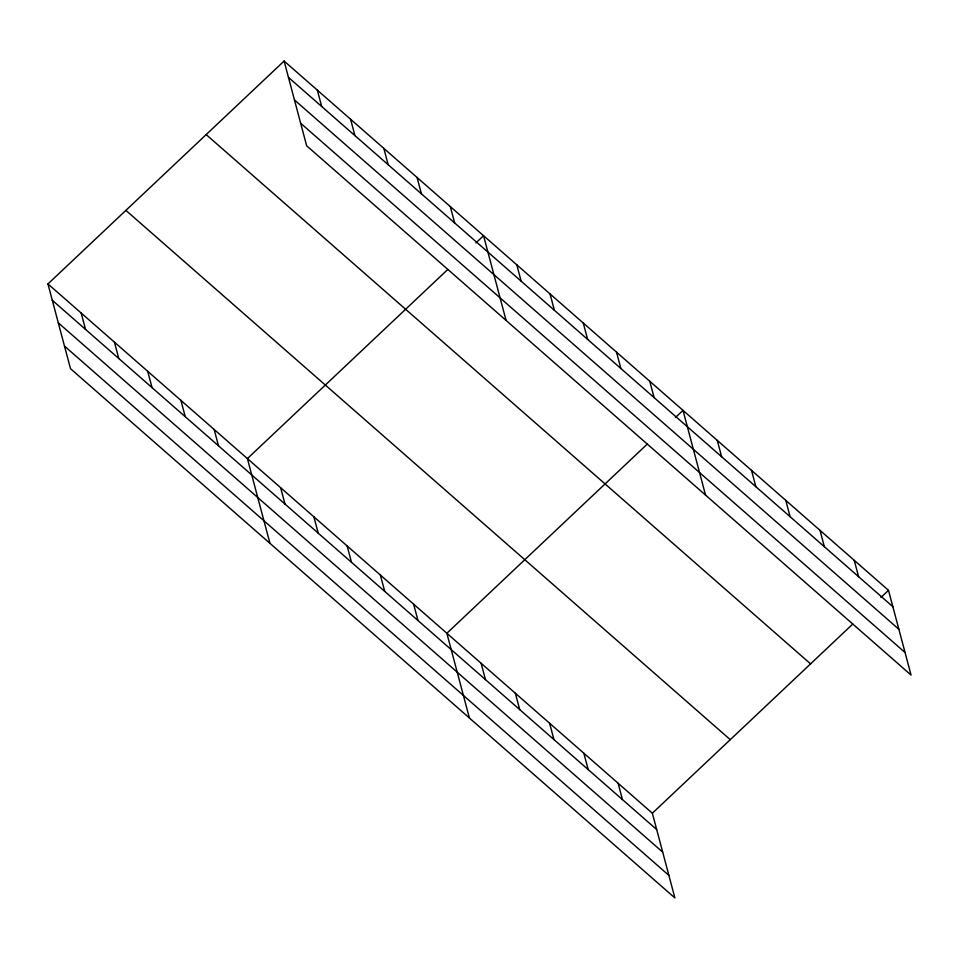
<?xml version="1.0" encoding="UTF-8"?>
<svg xmlns="http://www.w3.org/2000/svg" width="959" height="959" viewBox="0 0 959 959"><rect width="100%" height="100%" fill="white"/><g stroke="black" fill="none" stroke-linecap="round" stroke-linejoin="round"><path stroke-width="1.44" d="M47.95 283.936L652.348 813.22L674.896 897.96L70.498 368.676L47.95 283.936L284.104 61.04L888.502 590.324L911.05 675.064L306.652 145.78L284.104 61.04M447.841 269.419L247.398 458.594L269.947 543.333M475.976 242.855L483.552 235.71L506.1 320.45M647.289 444.077L446.858 633.264L469.407 718.003M675.424 417.525L683 410.368L705.548 495.108M652.348 813.22L852.779 624.033M880.925 597.481L888.502 590.324M288.455 77.391L892.853 606.687M294.461 99.964L898.859 629.248M300.647 123.22L905.044 652.504M206.173 134.596L810.571 663.88M125.881 210.381L730.279 739.665M52.301 300.287L656.699 829.571M58.307 322.859L662.705 852.143M64.493 346.103L668.891 875.387M854.253 560.332L858.605 576.695M820.005 530.339L824.356 546.702M785.757 500.346L790.108 516.709M751.508 470.354L755.86 486.716M717.26 440.361L721.612 456.724M649.758 381.262L654.11 397.613M616.517 352.145L620.869 368.508M583.276 323.039L587.627 339.39M550.034 293.922L554.386 310.284M516.793 264.816L521.145 281.167M618.099 783.227L622.451 799.578M450.31 206.593L454.662 222.956M583.851 753.235L588.203 769.586M417.069 177.487L421.421 193.838M549.603 723.242L553.954 739.593M383.828 148.369L388.179 164.732M515.355 693.249L519.706 709.6M350.586 119.264L354.938 135.615M481.106 663.256L485.458 679.607M317.345 90.146L321.697 106.509M413.617 604.146L417.968 620.509M380.375 575.04L384.727 591.391M347.134 545.923L351.485 562.286M313.881 516.817L318.244 533.18M280.639 487.711L284.991 504.062M214.157 429.488L218.508 445.839M180.915 400.371L185.267 416.733M147.674 371.265L152.025 387.616M114.433 342.159L118.784 358.51M81.191 313.042L85.543 329.405"/></g></svg>
